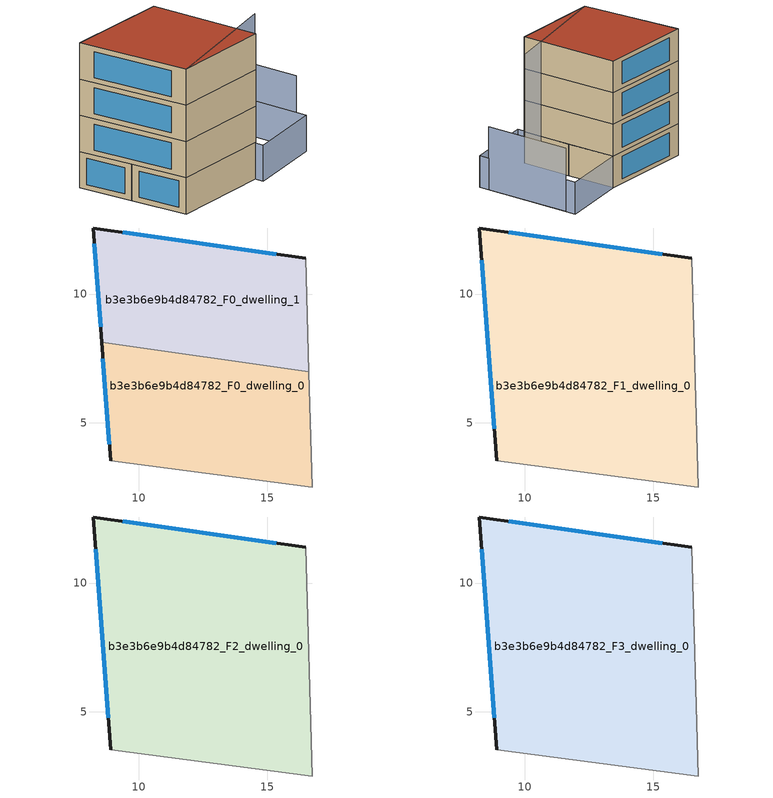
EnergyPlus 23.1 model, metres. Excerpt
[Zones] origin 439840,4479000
b3e3b6e9b4d84782_F0_dwelling_0
 floor ground (EU_floor_Construction): 16.62,6.98 16.76,2.5 8.92,3.51 8.57,8.12 z0
 wall outside (EU_wall_Construction): 8.57,8.12 8.92,3.51 z0:3
 wall adiabatic (EU_wall_Construction): 8.92,3.51 16.76,2.5 16.62,6.98 z0:3
 wall to b3e3b6e9b4d84782_F0_dwelling_1 (EU_wall_Construction): 16.62,6.98 8.57,8.12 z0:3
 window (EU_Window_Construction): 8.62,7.48 8.87,4.15 z0.42:2.58
b3e3b6e9b4d84782_F0_dwelling_1
 floor ground (EU_floor_Construction): 16.49,11.39 16.62,6.98 8.57,8.12 8.23,12.57 z0
 wall outside (EU_wall_Construction): 16.49,11.39 8.23,12.57 8.57,8.12 z0:3
 wall adiabatic (EU_wall_Construction): 16.62,6.98 16.49,11.39 z0:3
 window (EU_Window_Construction): 8.28,11.95 8.52,8.74 / 15.35,11.55 9.38,12.4 z0.42:2.58
b3e3b6e9b4d84782_F1_dwelling_0
 floor to b3e3b6e9b4d84782_F0_dwelling_0 (EU_floor_Construction): 16.62,6.98 16.76,2.5 8.92,3.51 8.57,8.12 z3
 floor to b3e3b6e9b4d84782_F0_dwelling_1 (EU_floor_Construction): 16.49,11.39 16.62,6.98 8.57,8.12 8.23,12.57 z3
 wall outside (EU_wall_Construction): 16.49,11.39 8.23,12.57 8.92,3.51 z3:6
 wall adiabatic (EU_wall_Construction): 8.92,3.51 16.76,2.5 16.49,11.39 z3:6
 window (EU_Window_Construction): 8.33,11.31 8.82,4.77 / 15.35,11.55 9.38,12.4 z3.42:5.58
b3e3b6e9b4d84782_F2_dwelling_0
 floor to b3e3b6e9b4d84782_F1_dwelling_0 (EU_floor_Construction): 16.49,11.39 16.76,2.5 8.92,3.51 8.23,12.57 z6
 wall outside (EU_wall_Construction): 16.49,11.39 8.23,12.57 8.92,3.51 z6:9
 wall adiabatic (EU_wall_Construction): 8.92,3.51 16.76,2.5 16.49,11.39 z6:9
 window (EU_Window_Construction): 8.33,11.31 8.82,4.77 / 15.35,11.55 9.38,12.4 z6.42:8.58
b3e3b6e9b4d84782_F3_dwelling_0
 floor to b3e3b6e9b4d84782_F2_dwelling_0 (EU_floor_Construction): 16.49,11.39 16.76,2.5 8.92,3.51 8.23,12.57 z9
 wall outside (EU_wall_Construction): 16.49,11.39 8.23,12.57 8.92,3.51 z9:12
 wall adiabatic (EU_wall_Construction): 8.92,3.51 16.76,2.5 16.49,11.39 z9:12
 window (EU_Window_Construction): 8.33,11.31 8.82,4.77 / 15.35,11.55 9.38,12.4 z9.42:11.58
 roof outside (EU_roof_Construction): 16.76,2.5 16.49,11.39 8.23,12.57 8.92,3.51 z12
shading: 8.92,3.52 19.53,4.41 z0:12; 22.5,11.51 22.68,1.89 / 22.68,1.89 16.68,1.77 / 16.68,1.77 16.49,11.39 / 16.49,11.39 22.5,11.51 z0:3; 22.66,2.8 22.51,10.57 z0:6
[Building]
EU S2 Campaign: North Axis=0; Terrain=City; Solar Distribution=FullExterior
[Site:Location]
Madrid: Latitude=40.5; Longitude=-3.5; Time Zone=1; Elevation=609
[SizingPeriod:WeatherFileDays]
AnnualSizingPeriod: Begin Month=1; Begin Day of Month=1; End Month=12; End Day of Month=31; Day of Week for Start Day=Monday; Use Weather File Daylight Saving Period=No; Use Weather File Rain and Snow Indicators=No
[MATERIAL]
EU_InternalMass_Material: Roughness=MediumRough; Thickness=0.1; Conductivity=1; Density=1800; Specific Heat=900; Thermal Absorptance=0.9; Solar Absorptance=0.7; Visible Absorptance=0.7
[MATERIAL:NOMASS] Roughness=MediumRough; Thermal Absorptance=0.9; Solar Absorptance=0.7; Visible Absorptance=0.7
Name | Thermal Resistance
EU_wall_NoMass | 1.60022
EU_roof_NoMass | 1.57597
EU_floor_NoMass | 0.470652
[WINDOWMATERIAL:SIMPLEGLAZINGSYSTEM]
EU_Window_SimpleGlazing: UFactor=3.28802; Solar Heat Gain Coefficient=0.85; Visible Transmittance=0.85
[CONSTRUCTION]
EU_wall_Construction: EU_wall_NoMass
EU_roof_Construction: EU_roof_NoMass
EU_floor_Construction: EU_floor_NoMass
EU_InternalMass_Construction: EU_InternalMass_Material
EU_Window_Construction: EU_Window_SimpleGlazing
[ZONE] Type=1; Multiplier=1; Ceiling Height=autocalculate; Floor Area=autocalculate; Part of Total Floor Area=Yes
Name | Volume
b3e3b6e9b4d84782_F0_dwelling_0 | 107.582
b3e3b6e9b4d84782_F1_dwelling_0; b3e3b6e9b4d84782_F2_dwelling_0; b3e3b6e9b4d84782_F3_dwelling_0 | 215.161
b3e3b6e9b4d84782_F0_dwelling_1 | 107.58
[INTERNALMASS] Construction=EU_InternalMass_Construction
Name | Zone or ZoneList | Surface Area
b3e3b6e9b4d84782_F0_dwelling_0_EU_InternalMass | b3e3b6e9b4d84782_F0_dwelling_0 | 35.8607
b3e3b6e9b4d84782_F0_dwelling_1_EU_InternalMass | b3e3b6e9b4d84782_F0_dwelling_1 | 35.8601
b3e3b6e9b4d84782_F1_dwelling_0_EU_InternalMass | b3e3b6e9b4d84782_F1_dwelling_0 | 71.7205
b3e3b6e9b4d84782_F2_dwelling_0_EU_InternalMass | b3e3b6e9b4d84782_F2_dwelling_0 | 71.7205
b3e3b6e9b4d84782_F3_dwelling_0_EU_InternalMass | b3e3b6e9b4d84782_F3_dwelling_0 | 71.7205
[OTHEREQUIPMENT] Fuel Type=Electricity; Design Level Calculation Method=Watts/Area; Power per Zone Floor Area=1; Fraction Latent=0; Fraction Radiant=0; Fraction Lost=0; Carbon Dioxide Generation Rate=0; EndUse Subcategory=EU_Step8_InternalGains
Name | Zone or ZoneList or Space or SpaceList | Schedule
EU_Step8_InternalGain_b3e3b6e9b4d84782_F0_dwelling_0_f000 | b3e3b6e9b4d84782_F0_dwelling_0 | EU_Step8_GainSchedule_b3e3b6e9b4d84782_F0_dwelling_0_f000
EU_Step8_InternalGain_b3e3b6e9b4d84782_F0_dwelling_1_f000 | b3e3b6e9b4d84782_F0_dwelling_1 | EU_Step8_GainSchedule_b3e3b6e9b4d84782_F0_dwelling_1_f000
EU_Step8_InternalGain_b3e3b6e9b4d84782_F1_dwelling_0_f000 | b3e3b6e9b4d84782_F1_dwelling_0 | EU_Step8_GainSchedule_b3e3b6e9b4d84782_F1_dwelling_0_f000
EU_Step8_InternalGain_b3e3b6e9b4d84782_F2_dwelling_0_f000 | b3e3b6e9b4d84782_F2_dwelling_0 | EU_Step8_GainSchedule_b3e3b6e9b4d84782_F2_dwelling_0_f000
EU_Step8_InternalGain_b3e3b6e9b4d84782_F3_dwelling_0_f000 | b3e3b6e9b4d84782_F3_dwelling_0 | EU_Step8_GainSchedule_b3e3b6e9b4d84782_F3_dwelling_0_f000
[ZONEVENTILATION:DESIGNFLOWRATE] Schedule=EU_AlwaysOn; Design Flow Rate Calculation Method=AirChanges/Hour; Air Changes per Hour=0.480704; Ventilation Type=Natural; Fan Pressure Rise=0; Fan Total Efficiency=1; Constant Term Coefficient=1; Temperature Term Coefficient=0; Velocity Term Coefficient=0; Velocity Squared Term Coefficient=0; Minimum Indoor Temperature=-100; Maximum Indoor Temperature=100; Delta Temperature=-100; Minimum Outdoor Temperature=-100; Maximum Outdoor Temperature=100; Maximum Wind Speed=40
Name | Zone or ZoneList or Space or SpaceList
EU_ConstantAir_b3e3b6e9b4d84782_F0_dwelling_0 | b3e3b6e9b4d84782_F0_dwelling_0
EU_ConstantAir_b3e3b6e9b4d84782_F0_dwelling_1 | b3e3b6e9b4d84782_F0_dwelling_1
EU_ConstantAir_b3e3b6e9b4d84782_F1_dwelling_0 | b3e3b6e9b4d84782_F1_dwelling_0
EU_ConstantAir_b3e3b6e9b4d84782_F2_dwelling_0 | b3e3b6e9b4d84782_F2_dwelling_0
EU_ConstantAir_b3e3b6e9b4d84782_F3_dwelling_0 | b3e3b6e9b4d84782_F3_dwelling_0
[HVACTEMPLATE:THERMOSTAT] Constant Heating Setpoint=20; Constant Cooling Setpoint=50
EU_HeatOnly_b3e3b6e9b4d84782_F0_dwelling_0; EU_HeatOnly_b3e3b6e9b4d84782_F0_dwelling_1; EU_HeatOnly_b3e3b6e9b4d84782_F1_dwelling_0; EU_HeatOnly_b3e3b6e9b4d84782_F2_dwelling_0; EU_HeatOnly_b3e3b6e9b4d84782_F3_dwelling_0
[HVACTEMPLATE:ZONE:IDEALLOADSAIRSYSTEM] System Availability Schedule=EU_AlwaysOn; Maximum Heating Supply Air Temperature=50; Minimum Cooling Supply Air Temperature=13; Maximum Heating Supply Air Humidity Ratio=0.0156; Minimum Cooling Supply Air Humidity Ratio=0.0077; Heating Limit=NoLimit; Cooling Limit=NoLimit; Heating Availability Schedule=EU_AlwaysOn; Cooling Availability Schedule=EU_CoolingOff; Dehumidification Control Type=ConstantSensibleHeatRatio; Cooling Sensible Heat Ratio=0.7; Dehumidification Setpoint=60; Humidification Control Type=None; Humidification Setpoint=30; Outdoor Air Method=None; Outdoor Air Flow Rate per Person=0.00944; Outdoor Air Flow Rate per Zone Floor Area=0; Outdoor Air Flow Rate per Zone=0; Demand Controlled Ventilation Type=None; Outdoor Air Economizer Type=NoEconomizer; Heat Recovery Type=None; Sensible Heat Recovery Effectiveness=0.7; Latent Heat Recovery Effectiveness=0.65
Name | Template Thermostat
b3e3b6e9b4d84782_F0_dwelling_0 | EU_HeatOnly_b3e3b6e9b4d84782_F0_dwelling_0
b3e3b6e9b4d84782_F0_dwelling_1 | EU_HeatOnly_b3e3b6e9b4d84782_F0_dwelling_1
b3e3b6e9b4d84782_F1_dwelling_0 | EU_HeatOnly_b3e3b6e9b4d84782_F1_dwelling_0
b3e3b6e9b4d84782_F2_dwelling_0 | EU_HeatOnly_b3e3b6e9b4d84782_F2_dwelling_0
b3e3b6e9b4d84782_F3_dwelling_0 | EU_HeatOnly_b3e3b6e9b4d84782_F3_dwelling_0
[SIZING:ZONE] Zone Cooling Design Supply Air Temperature Input Method=SupplyAirTemperature; Zone Cooling Design Supply Air Temperature=13; Zone Heating Design Supply Air Temperature Input Method=SupplyAirTemperature; Zone Heating Design Supply Air Temperature=50; Zone Cooling Design Supply Air Humidity Ratio=0.008; Zone Heating Design Supply Air Humidity Ratio=0.008; Cooling Design Air Flow Method=DesignDay; Cooling Design Air Flow Rate=0; Cooling Minimum Air Flow per Zone Floor Area=0.000762; Cooling Minimum Air Flow=0; Cooling Minimum Air Flow Fraction=0.2; Heating Design Air Flow Method=DesignDay; Heating Design Air Flow Rate=0; Heating Maximum Air Flow per Zone Floor Area=0.002032; Heating Maximum Air Flow=0.141576; Heating Maximum Air Flow Fraction=0.3; Account for Dedicated Outdoor Air System=No; Dedicated Outdoor Air System Control Strategy=NeutralSupplyAir; Dedicated Outdoor Air Low Setpoint Temperature for Design=autosize; Dedicated Outdoor Air High Setpoint Temperature for Design=autosize; Zone Load Sizing Method=Sensible Load Only No Latent Load; Zone Latent Cooling Design Supply Air Humidity Ratio Input Method=HumidityRatioDifference; Zone Cooling Design Supply Air Humidity Ratio Difference=0.005; Zone Latent Heating Design Supply Air Humidity Ratio Input Method=HumidityRatioDifference; Zone Humidification Design Supply Air Humidity Ratio Difference=0.005
b3e3b6e9b4d84782_F0_dwelling_0; b3e3b6e9b4d84782_F0_dwelling_1; b3e3b6e9b4d84782_F1_dwelling_0; b3e3b6e9b4d84782_F2_dwelling_0; b3e3b6e9b4d84782_F3_dwelling_0
[SCHEDULE:CONSTANT]
Name | Hourly Value
EU_AlwaysOn | 1
EU_CoolingOff | 0
[SCHEDULE:FILE] Column Number=1; Rows to Skip at Top=0; Number of Hours of Data=8760; Column Separator=Comma; Interpolate to Timestep=No; Minutes per Item=60; Adjust Schedule for Daylight Savings=Yes
Name | File
EU_Step8_GainSchedule_b3e3b6e9b4d84782_F0_dwelling_0_f000 | ../../schedules/b3e3b6e9b4d84782/b3e3b6e9b4d84782_F0_dwelling_0_f000_gain.csv
EU_Step8_GainSchedule_b3e3b6e9b4d84782_F0_dwelling_1_f000 | ../../schedules/b3e3b6e9b4d84782/b3e3b6e9b4d84782_F0_dwelling_1_f000_gain.csv
EU_Step8_GainSchedule_b3e3b6e9b4d84782_F1_dwelling_0_f000 | ../../schedules/b3e3b6e9b4d84782/b3e3b6e9b4d84782_F1_dwelling_0_f000_gain.csv
EU_Step8_GainSchedule_b3e3b6e9b4d84782_F2_dwelling_0_f000 | ../../schedules/b3e3b6e9b4d84782/b3e3b6e9b4d84782_F2_dwelling_0_f000_gain.csv
EU_Step8_GainSchedule_b3e3b6e9b4d84782_F3_dwelling_0_f000 | ../../schedules/b3e3b6e9b4d84782/b3e3b6e9b4d84782_F3_dwelling_0_f000_gain.csv
